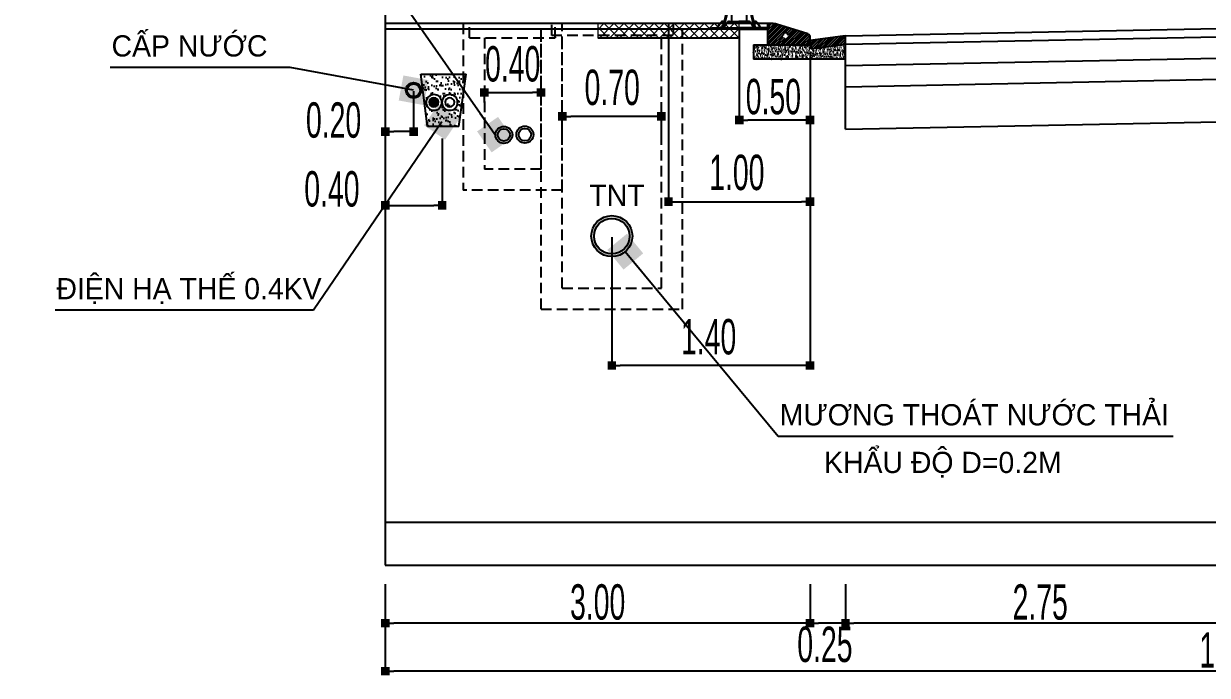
# Model space of a CAD drawing. Header units: millimetres. Extents: x 563079 to 571925, y 2063830 to 2067381.
# Drawn here: x 570848.9 to 570932.5, y 2066348.7 to 2066394.7 of the extents above; entities that cross this region are included whole.
import ezdxf

# ---------------------------------------------------------------- set-up
doc = ezdxf.new("R2010")
doc.units = ezdxf.units.MM
doc.header["$MEASUREMENT"] = 0
doc.linetypes.add('HIDDEN', pattern=[0.375, 0.25, -0.125])
for name, color, linetype in [('1 LONG DUONG', 6, 'Continuous'), ('BCXTN', 5, 'Continuous'), ('Cong ky thuat', 22, 'Continuous'), ('CONGDOC', 4, 'Continuous'), ('HATCH', 8, 'Continuous'), ('MATCATDUONG', 8, 'Continuous'), ('MC', 7, 'Continuous'), ('moi', 7, 'Continuous'), ('SO', 48, 'Continuous'), ('Text', 7, 'Continuous'), ('THAN', 1, 'Continuous'), ('TONGTHE', 1, 'Continuous'), ('Vat_lieu', 8, 'Continuous'), ('VE', 2, 'Continuous')]:
    doc.layers.add(name, color=color, linetype=linetype)
doc.styles.add('CHUKICHTHUOC', font='', dxfattribs={"width": 0.7})
doc.styles.add('KTEN', font='')
doc.styles.add('TIEUDE', font='', dxfattribs={"width": 0.8})
doc.styles.get('CHUKICHTHUOC').set_extended_font_data('.VnArial NarrowH')
doc.styles.get('KTEN').set_extended_font_data('.VnAvantH')
doc.styles.get('TIEUDE').set_extended_font_data('.VnAvantH')
doc.dimstyles.new('DIM3', dxfattribs={"dimscale": 1.2, "dimtxt": 1.2, "dimasz": 0.4, "dimexe": 0, "dimexo": 0, "dimgap": 0.3, "dimtad": 1, "dimzin": 0, "dimdsep": 46, "dimtxsty": 'TIEUDE', "dimblk1": 'BOXFILLED', "dimblk2": 'BOXFILLED', "dimsah": 1, "dimcen": 0.09, "dimdle": 0.8, "dimclrd": 9, "dimclre": 9, "dimclrt": 7, "dimadec": 1, "dimazin": 0, "dimtfac": 1, "dimtmove": 2, "dimatfit": 3, "dimldrblk": 'BOXFILLED', "dimfxl": 1, "dimtolj": 1, "dimtzin": 0, "dimarcsym": 0})
doc.dimstyles.new('TNDH', dxfattribs={"dimscale": 0, "dimtxt": 2.5, "dimasz": 0.6, "dimexe": 0.18, "dimexo": 0.0625, "dimgap": 0.2, "dimtad": 1, "dimlfac": 0.1, "dimzin": 0, "dimdsep": 46, "dimtxsty": 'CHUKICHTHUOC', "dimblk": 'BOXFILLED', "dimcen": 0.09, "dimclrd": 8, "dimclre": 8, "dimclrt": 4, "dimadec": 0, "dimazin": 0, "dimtfac": 1, "dimtofl": 0, "dimtmove": 2, "dimatfit": 3, "dimfxl": 1, "dimtolj": 1, "dimtzin": 0, "dimarcsym": 2})

# ---------------------------------------------------------------- blocks, each defined once
blk = doc.blocks.new('_BoxFilled')
at = {"color": 0, "linetype": 'ByBlock', "lineweight": -2}
blk.add_line((-0.5, 0), (-1, 0), dxfattribs=at)
at = {"color": 0, "linetype": 'ByBlock'}
blk.add_solid([(-0.5, 0.5), (0.5, 0.5), (-0.5, -0.5), (0.5, -0.5)], dxfattribs=at)
blk = doc.blocks.new('*D251')
at = {"layer": 'CONGDOC', "color": 8, "linetype": 'Continuous', "lineweight": -2, "transparency": 16777216}
for p, q in [((570874.4205995791, 2066355.12250601), (570874.4205995791, 2066348.799020885)), ((570994.4205995791, 2066355.12250601), (570994.4205995791, 2066348.799020885)), ((570993.8205995791, 2066348.979020885), (570875.0205995791, 2066348.979020885))]:
    blk.add_line(p, q, dxfattribs=at)
at = {"layer": 'Defpoints', "color": 0, "linetype": 'Continuous', "transparency": 16777216}
for p in [(570874.4205995791, 2066355.18500601), (570994.4205995791, 2066355.18500601), (570874.4205995791, 2066348.979020885)]:
    blk.add_point(p, dxfattribs=at)
at = {"layer": 'CONGDOC', "color": 8, "linetype": 'Continuous', "lineweight": -2, "transparency": 16777216, "xscale": 0.6, "yscale": 0.6, "zscale": 0.6, "rotation": 180}
blk.add_blockref('_BoxFilled', (570874.4205995791, 2066348.979020885), dxfattribs=at)
at = {"layer": 'CONGDOC', "color": 8, "linetype": 'Continuous', "lineweight": -2, "transparency": 16777216, "xscale": 0.6, "yscale": 0.6, "zscale": 0.6}
blk.add_blockref('_BoxFilled', (570994.4205995791, 2066348.979020885), dxfattribs=at)
at = {"layer": 'CONGDOC', "color": 4, "linetype": 'Continuous', "transparency": 16777216, "insert": (570934.4205995791, 2066350.455453354), "char_height": 2.5, "attachment_point": 5, "style": 'CHUKICHTHUOC'}
blk.add_mtext('\\A1;12.00', dxfattribs=at)
blk = doc.blocks.new('*D255')
at = {"layer": 'Defpoints', "color": 0, "transparency": 16777216}
for p in [(570906.9205995791, 2066355.18500601), (570934.4205995791, 2066355.18500601), (570906.9205995791, 2066352.370251397)]:
    blk.add_point(p, dxfattribs=at)
at = {"layer": 'VE', "color": 8, "lineweight": -2, "transparency": 16777216}
for p, q in [((570906.9205995791, 2066355.12250601), (570906.9205995791, 2066352.190251397)), ((570934.4205995791, 2066355.12250601), (570934.4205995791, 2066352.190251397)), ((570933.8205995791, 2066352.370251397), (570907.5205995791, 2066352.370251397))]:
    blk.add_line(p, q, dxfattribs=at)
at = {"layer": 'VE', "color": 8, "lineweight": -2, "transparency": 16777216, "xscale": 0.6, "yscale": 0.6, "zscale": 0.6, "rotation": 180}
blk.add_blockref('_BoxFilled', (570906.9205995791, 2066352.370251397), dxfattribs=at)
at = {"layer": 'VE', "color": 8, "lineweight": -2, "transparency": 16777216, "xscale": 0.6, "yscale": 0.6, "zscale": 0.6}
blk.add_blockref('_BoxFilled', (570934.4205995791, 2066352.370251397), dxfattribs=at)
at = {"layer": 'VE', "color": 4, "lineweight": 0, "transparency": 16777216, "insert": (570920.6705995791, 2066353.846683866), "char_height": 2.5, "attachment_point": 5, "style": 'CHUKICHTHUOC'}
blk.add_mtext('\\A1;2.75', dxfattribs=at)
blk = doc.blocks.new('*D256')
at = {"layer": 'Defpoints', "color": 0, "transparency": 16777216}
for p in [(570904.4205995791, 2066355.18500601), (570906.9205995791, 2066355.18500601), (570904.4205995791, 2066352.370251397)]:
    blk.add_point(p, dxfattribs=at)
at = {"layer": 'VE', "color": 8, "lineweight": -2, "transparency": 16777216}
for p, q in [((570904.4205995791, 2066355.12250601), (570904.4205995791, 2066352.190251397)), ((570906.9205995791, 2066355.12250601), (570906.9205995791, 2066352.190251397)), ((570906.3205995791, 2066352.370251397), (570905.0205995791, 2066352.370251397))]:
    blk.add_line(p, q, dxfattribs=at)
at = {"layer": 'VE', "color": 8, "lineweight": -2, "transparency": 16777216, "xscale": 0.6, "yscale": 0.6, "zscale": 0.6, "rotation": 180}
blk.add_blockref('_BoxFilled', (570904.4205995791, 2066352.370251397), dxfattribs=at)
at = {"layer": 'VE', "color": 8, "lineweight": -2, "transparency": 16777216, "xscale": 0.6, "yscale": 0.6, "zscale": 0.6}
blk.add_blockref('_BoxFilled', (570906.9205995791, 2066352.370251397), dxfattribs=at)
at = {"layer": 'VE', "color": 4, "lineweight": 0, "transparency": 16777216, "insert": (570905.4683321447, 2066350.853441744), "char_height": 2.5, "attachment_point": 5, "style": 'CHUKICHTHUOC'}
blk.add_mtext('\\A1;0.25', dxfattribs=at)
blk = doc.blocks.new('*D257')
at = {"layer": 'Defpoints', "color": 0, "transparency": 16777216}
for p in [(570874.4205995791, 2066355.12250601), (570904.4205995791, 2066355.18500601), (570874.4205995791, 2066352.370251397)]:
    blk.add_point(p, dxfattribs=at)
at = {"layer": 'VE', "color": 8, "lineweight": -2, "transparency": 16777216}
for p, q in [((570874.4205995791, 2066355.06000601), (570874.4205995791, 2066352.190251397)), ((570904.4205995791, 2066355.12250601), (570904.4205995791, 2066352.190251397)), ((570903.8205995791, 2066352.370251397), (570875.0205995791, 2066352.370251397))]:
    blk.add_line(p, q, dxfattribs=at)
at = {"layer": 'VE', "color": 8, "lineweight": -2, "transparency": 16777216, "xscale": 0.6, "yscale": 0.6, "zscale": 0.6, "rotation": 180}
blk.add_blockref('_BoxFilled', (570874.4205995791, 2066352.370251397), dxfattribs=at)
at = {"layer": 'VE', "color": 8, "lineweight": -2, "transparency": 16777216, "xscale": 0.6, "yscale": 0.6, "zscale": 0.6}
blk.add_blockref('_BoxFilled', (570904.4205995791, 2066352.370251397), dxfattribs=at)
at = {"layer": 'VE', "color": 4, "lineweight": 0, "transparency": 16777216, "insert": (570889.4205995791, 2066353.847536527), "char_height": 2.5, "attachment_point": 5, "style": 'CHUKICHTHUOC'}
blk.add_mtext('\\A1;3.00', dxfattribs=at)
blk = doc.blocks.new('1')
at = {"color": 3}
for p, q in [((562778.303035379, 2115783.89373937), (562771.0038094904, 2115782.505669413)), ((562778.303035379, 2115783.89373937), (562778.5534891019, 2115783.356639627)), ((562778.7525146186, 2115783.409968354), (562778.7354753211, 2115783.405402688)), ((562771.0038094904, 2115781.894289877), (562771.0038094904, 2115782.505669413)), ((562774.0391366708, 2115782.596666339), (562773.9725814853, 2115783.070231091)), ((562773.4543271897, 2115781.758996229), (562773.1334404413, 2115781.818995138))]:
    blk.add_line(p, q, dxfattribs=at)
at = {"layer": 'THAN', "color": 3}
blk.add_line((562770.9747460835, 2115781.775565354), (562774.0391366708, 2115782.596666339), dxfattribs=at)
at = {"layer": 'TONGTHE', "color": 3}
for p, q in [((562774.2341620196, 2115782.199279421), (562778.7354753211, 2115783.405402688)), ((562774.2919937891, 2115781.983448318), (562778.7933070906, 2115783.189571585)), ((562778.7933070906, 2115783.189571585), (562778.7354753211, 2115783.405402688)), ((562774.0241113132, 2115782.703577313), (562770.9470118318, 2115781.879070991)), ((562770.9747460835, 2115781.775565354), (562770.9470118318, 2115781.879070991)), ((562771.1425723352, 2115781.285543635), (562771.0088246786, 2115781.784696686)), ((562771.1425723352, 2115781.285543635), (562773.1334404413, 2115781.818995138)), ((562773.3964954201, 2115781.974827332), (562774.2332896575, 2115782.199045673)), ((562773.4543271897, 2115781.758996229), (562773.3964954201, 2115781.974827332)), ((562773.4543271897, 2115781.758996229), (562774.2911214271, 2115781.98321457)), ((562773.9541465847, 2115781.892922433), (562773.8963148152, 2115782.108753536))]:
    blk.add_line(p, q, dxfattribs=at)
blk = doc.blocks.new('DEN3')
at = {"layer": 'MATCATDUONG', "color": 222}
for p, q in [((10943.01960278567, 5254.758986773305, 1.582157676526741), (10942.1065223425, 5251.092320106544, 1.582157676526741)), ((10943.15709577091, 5254.758986773305, 1.582157676526741), (10942.24401532773, 5251.092320106544, 1.582157676526741)), ((10943.35154021536, 5254.758986773305, 1.582157676526741), (10943.35154021536, 5251.981208995454, 1.582157676526741)), ((10945.49228566598, 5254.758986773305, 1.582157676526741), (10945.49228566598, 5251.981208995454, 1.582157676526741)), ((10945.68673011043, 5254.758986773305, 1.582157676526741), (10946.59981055361, 5251.092320106544, 1.582157676526741)), ((10945.82422309566, 5254.758986773305, 1.582157676526741), (10946.73730353885, 5251.092320106544, 1.582157676526741)), ((10942.16824522573, 5251.981208995454, 1.582157676526741), (10942.32787517721, 5251.981208995454, 1.582157676526741)), ((10943.08002069663, 5251.981208995454, 1.582157676526741), (10944.42191294067, 5251.981208995454, 1.582157676526741)), ((10943.1373467975, 5251.981208995454, 1.582157676526741), (10944.32932034808, 5251.981208995454, 1.582157676526741)), ((10945.76380518471, 5251.981208995454, 1.582157676526741), (10944.42191294067, 5251.981208995454, 1.582157676526741)), ((10945.70647908383, 5251.981208995454, 1.582157676526741), (10944.51450553327, 5251.981208995454, 1.582157676526741)), ((10946.67558065561, 5251.981208995454, 1.582157676526741), (10946.51595070414, 5251.981208995454, 1.582157676526741)), ((10940.53302405168, 5250.870097884315, 1.582157676526741), (10940.53302405168, 5251.092320106544, 1.582157676526741)), ((10940.53302405168, 5251.092320106544, 1.582157676526741), (10941.24319124247, 5251.092320106544, 1.582157676526741)), ((10940.53302405168, 5251.092320106544, 1.582157676526741), (10944.42191294067, 5251.092320106544, 1.582157676526741)), ((10944.42191294067, 5250.870097884315, 1.582157676526741), (10940.53302405168, 5250.870097884315, 1.582157676526741)), ((10941.43163531004, 5251.196764786546, 1.582157676526741), (10941.7913570906, 5251.772319635455, 1.582157676526741)), ((10941.44479952259, 5251.092320106544, 1.582157676526741), (10942.15496671338, 5251.092320106544, 1.582157676526741)), ((10941.44479952258, 5251.092320106544, 1.582157676526741), (10942.15496671337, 5251.092320106544, 1.582157676526741)), ((10942.34341078094, 5251.196764786546, 1.582157676526741), (10942.70313256151, 5251.772319635455, 1.582157676526741)), ((10942.34341078094, 5251.196764786546, 1.582157676526741), (10942.70313256151, 5251.772319635455, 1.582157676526741)), ((10948.31080182965, 5251.092320106544, 1.582157676526741), (10944.42191294067, 5251.092320106544, 1.582157676526741)), ((10944.42191294067, 5250.870097884315, 1.582157676526741), (10948.31080182965, 5250.870097884315, 1.582157676526741)), ((10946.5004151004, 5251.196764786546, 1.582157676526741), (10946.14069331984, 5251.772319635455, 1.582157676526741)), ((10947.39902635875, 5251.092320106544, 1.582157676526741), (10946.68885916796, 5251.092320106544, 1.582157676526741)), ((10947.4121905713, 5251.196764786546, 1.582157676526741), (10947.05246879073, 5251.772319635455, 1.582157676526741)), ((10948.31080182965, 5251.092320106544, 1.582157676526741), (10947.60063463886, 5251.092320106544, 1.582157676526741)), ((10948.31080182965, 5250.870097884315, 1.582157676526741), (10948.31080182965, 5251.092320106544, 1.582157676526741))]:
    blk.add_line(p, q, dxfattribs=at)
at = {"layer": 'MATCATDUONG', "color": 222, "elevation": 1.582157676526741}
for points in [[(10945.71786996488, 5254.758986773309), (10945.14758256752, 5329.777159760873, -0.3378379222600126), (10960.65240411034, 5350.567903076679), (10973.24142561529, 5353.471515564575), (10972.95978742855, 5354.523353591766), (10959.33640508981, 5351.476505437102, 0.326637929239177), (10943.70179797393, 5330.860669951333), (10943.12597409375, 5254.758986773309)], [(10943.88719980706, 5268.370097884761, -0.4142135623731084), (10943.49831091816, 5268.758986773661), (10943.49831091816, 5274.786764551595, -0.4142135623731084), (10943.88719980706, 5275.17565344049), (10944.95664425153, 5275.17565344049, -0.4142135623731083), (10945.34553314043, 5274.786764551595), (10945.34553314043, 5268.758986773661, -0.4142135623731084), (10944.95664425153, 5268.370097884761), (10943.88719980706, 5268.370097884761), (10944.95664425153, 5268.370097884761)]]:
    blk.add_lwpolyline(points, format="xyb", dxfattribs=at)
for points in [[(10943.01960278567, 5254.758986773305), (10943.15709577091, 5254.758986773305), (10943.35154021536, 5254.758986773305)], [(10945.82422309566, 5254.758986773305), (10945.68673011043, 5254.758986773305), (10945.49228566598, 5254.758986773305)]]:
    blk.add_lwpolyline(points, dxfattribs=at)
at = {"layer": 'MATCATDUONG', "color": 222}
for centre, radius, start, end in [((10942.16824522573, 5251.536764551001, 1.582157676526741), 0.4444444444538423, 89.99999999978563, 147.9946167919752), ((10943.08002069663, 5251.536764551001, 1.582157676526741), 0.4444444444565763, 90, 147.9946167918217), ((10943.08002069663, 5251.536764551001, 1.582157676526741), 0.4444444444565763, 90, 147.9946167918217), ((10945.76380518471, 5251.536764551001, 1.582157676526741), 0.4444444444565763, 32.00538320817819, 90), ((10946.67558065562, 5251.536764551001, 1.582157676526741), 0.4444444444538423, 32.00538320802478, 90.0000000002144), ((10941.24319124247, 5251.314542328776, 1.582157676526741), 0.2222222222310944, 270, 327.9946167917347), ((10942.15496671337, 5251.314542328776, 1.582157676526741), 0.2222222222310944, 270, 327.9946167917347), ((10942.15496671337, 5251.314542328771, 1.582157676526741), 0.2222222222251491, 295.1024913720732, 327.9946167930263), ((10946.68885916797, 5251.314542328771, 1.582157676526741), 0.2222222222251491, 212.0053832069737, 244.8975086279267), ((10947.60063463886, 5251.314542328776, 1.582157676526741), 0.2222222222310944, 212.0053832082653, 270)]:
    blk.add_arc(centre, radius, start, end, dxfattribs=at)
at = {"layer": 'Text', "linetype": 'ByBlock', "xscale": 2.29229237139225, "yscale": 2.29229237139225, "zscale": 2.29229237139225}
blk.add_blockref('1', (-1279064.586610213, -4844636.706503406, 1.582157676526741), dxfattribs=at)
blk = doc.blocks.new('*D215')
at = {"layer": 'CONGDOC', "color": 8, "linetype": 'Continuous', "lineweight": -2, "transparency": 16777216}
for p, q in [((570899.4205995791, 2066394.276566567), (570899.4205995791, 2066387.746491975)), ((570904.4205995791, 2066392.764561773), (570904.4205995791, 2066387.746491975)), ((570903.8205995791, 2066387.926491975), (570900.0205995791, 2066387.926491975))]:
    blk.add_line(p, q, dxfattribs=at)
at = {"layer": 'Defpoints', "color": 0, "linetype": 'Continuous', "transparency": 16777216}
for p in [(570899.4205995791, 2066394.339066567), (570904.4205995791, 2066392.827061773), (570899.4205995791, 2066387.926491975)]:
    blk.add_point(p, dxfattribs=at)
at = {"layer": 'CONGDOC', "color": 8, "linetype": 'Continuous', "lineweight": -2, "transparency": 16777216, "xscale": 0.6, "yscale": 0.6, "zscale": 0.6, "rotation": 180}
blk.add_blockref('_BoxFilled', (570899.4205995791, 2066387.926491975), dxfattribs=at)
at = {"layer": 'CONGDOC', "color": 8, "linetype": 'Continuous', "lineweight": -2, "transparency": 16777216, "xscale": 0.6, "yscale": 0.6, "zscale": 0.6}
blk.add_blockref('_BoxFilled', (570904.4205995791, 2066387.926491975), dxfattribs=at)
at = {"layer": 'CONGDOC', "color": 4, "linetype": 'Continuous', "transparency": 16777216, "insert": (570901.8288649408, 2066389.566683194), "char_height": 2.5, "attachment_point": 5, "style": 'CHUKICHTHUOC'}
blk.add_mtext('\\A1;0.50', dxfattribs=at)
blk = doc.blocks.new('fasfsfsdf')
at = {"lineweight": 0}
h = blk.add_hatch(dxfattribs=at)
h.set_pattern_fill('ANSI37', color=8, scale=4)
h.set_pattern_definition([(135, (1176635.725922056, -2442.71250818274), (0.3535533905932737, 0.3535533905932738), []), (45.00000000000001, (1176635.725922056, -2442.71250818274), (0.3535533905932738, -0.3535533905932737), [])])
h.paths.add_polyline_path([(596089.2898758128, 2065606.878292096), (596089.2898758127, 2065605.871845815), (596099.289875813, 2065605.871845815), (596099.2898758128, 2065606.878292096)])
blk.add_lwpolyline([(596099.2898758128, 2065606.878292096), (596089.2898758128, 2065606.878292096), (596089.2898758128, 2065605.871845815), (596099.2898758128, 2065605.871845815)], close=True, dxfattribs=at)
at = {"layer": 'BCXTN', "color": 4, "linetype": 'Continuous'}
blk.add_line((596089.2898758128, 2065605.871845815), (596099.1907849037, 2065605.871845815), dxfattribs=at)
blk = doc.blocks.new('*D216')
at = {"layer": 'CONGDOC', "color": 8, "linetype": 'Continuous', "lineweight": -2, "transparency": 16777216}
for p, q in [((570894.4205995791, 2066394.676566566), (570894.4205995791, 2066381.975562922)), ((570904.4205995791, 2066391.709749211), (570904.4205995791, 2066381.975562922)), ((570895.0205995791, 2066382.155562922), (570903.8205995791, 2066382.155562922))]:
    blk.add_line(p, q, dxfattribs=at)
at = {"layer": 'Defpoints', "color": 0, "linetype": 'Continuous', "transparency": 16777216}
for p in [(570894.4205995791, 2066394.739066566), (570904.4205995791, 2066391.772249211), (570904.4205995791, 2066382.155562922)]:
    blk.add_point(p, dxfattribs=at)
at = {"layer": 'CONGDOC', "color": 8, "linetype": 'Continuous', "lineweight": -2, "transparency": 16777216, "xscale": 0.6, "yscale": 0.6, "zscale": 0.6, "rotation": 180}
blk.add_blockref('_BoxFilled', (570894.4205995791, 2066382.155562922), dxfattribs=at)
at = {"layer": 'CONGDOC', "color": 8, "linetype": 'Continuous', "lineweight": -2, "transparency": 16777216, "xscale": 0.6, "yscale": 0.6, "zscale": 0.6}
blk.add_blockref('_BoxFilled', (570904.4205995791, 2066382.155562922), dxfattribs=at)
at = {"layer": 'CONGDOC', "color": 4, "linetype": 'Continuous', "transparency": 16777216, "insert": (570899.2484549251, 2066384.209334334), "char_height": 2.5, "attachment_point": 5, "style": 'CHUKICHTHUOC'}
blk.add_mtext('\\A1;1.00', dxfattribs=at)
blk = doc.blocks.new('fsdfsdf')
at = {"layer": 'SO'}
h = blk.add_hatch(color=4, dxfattribs=at)
h.paths.add_polyline_path([(596198.0800484754, 2065686.308601205, 0.9999999999919713), (596200.9800484754, 2065686.308601205, 1)])
h.paths.add_polyline_path([(596200.7800484754, 2065686.308601205, 1), (596198.2800484754, 2065686.308601205, 1)], flags=17)
at = {"layer": 'SO', "color": 4}
for radius in [1.45, 1.25]:
    blk.add_circle((596199.5300484754, 2065686.308601205), radius, dxfattribs=at)
blk = doc.blocks.new('*D217')
at = {"layer": 'CONGDOC', "color": 8, "linetype": 'Continuous', "lineweight": -2, "transparency": 16777216}
for p, q in [((570886.920599579, 2066386.20175978), (570886.920599579, 2066388.36610739)), ((570893.320599579, 2066388.18610739), (570887.520599579, 2066388.18610739)), ((570893.920599579, 2066386.20175978), (570893.920599579, 2066388.36610739))]:
    blk.add_line(p, q, dxfattribs=at)
at = {"layer": 'Defpoints', "color": 0, "linetype": 'Continuous', "transparency": 16777216}
for p in [(570886.920599579, 2066388.18610739), (570886.920599579, 2066386.13925978), (570893.920599579, 2066386.13925978)]:
    blk.add_point(p, dxfattribs=at)
at = {"layer": 'CONGDOC', "color": 8, "linetype": 'Continuous', "lineweight": -2, "transparency": 16777216, "xscale": 0.6, "yscale": 0.6, "zscale": 0.6, "rotation": 180}
blk.add_blockref('_BoxFilled', (570886.920599579, 2066388.18610739), dxfattribs=at)
at = {"layer": 'CONGDOC', "color": 8, "linetype": 'Continuous', "lineweight": -2, "transparency": 16777216, "xscale": 0.6, "yscale": 0.6, "zscale": 0.6}
blk.add_blockref('_BoxFilled', (570893.920599579, 2066388.18610739), dxfattribs=at)
at = {"layer": 'CONGDOC', "color": 4, "linetype": 'Continuous', "transparency": 16777216, "insert": (570890.4466232101, 2066390.220156916), "char_height": 2.5, "attachment_point": 5, "style": 'CHUKICHTHUOC'}
blk.add_mtext('\\A1;0.70', dxfattribs=at)
blk = doc.blocks.new('*D218')
at = {"layer": 'CONGDOC', "color": 8, "linetype": 'Continuous', "lineweight": -2, "transparency": 16777216}
for p, q in [((570904.4205995791, 2066391.019483366), (570904.4205995791, 2066370.401159598)), ((570890.4205995791, 2066379.658813171), (570890.4205995791, 2066370.401159598)), ((570903.8205995791, 2066370.581159598), (570891.0205995791, 2066370.581159598))]:
    blk.add_line(p, q, dxfattribs=at)
at = {"layer": 'Defpoints', "color": 0, "linetype": 'Continuous', "transparency": 16777216}
for p in [(570904.4205995791, 2066391.081983366), (570890.4205995791, 2066379.721313171), (570890.4205995791, 2066370.581159598)]:
    blk.add_point(p, dxfattribs=at)
at = {"layer": 'CONGDOC', "color": 8, "linetype": 'Continuous', "lineweight": -2, "transparency": 16777216, "xscale": 0.6, "yscale": 0.6, "zscale": 0.6, "rotation": 180}
blk.add_blockref('_BoxFilled', (570890.4205995791, 2066370.581159598), dxfattribs=at)
at = {"layer": 'CONGDOC', "color": 8, "linetype": 'Continuous', "lineweight": -2, "transparency": 16777216, "xscale": 0.6, "yscale": 0.6, "zscale": 0.6}
blk.add_blockref('_BoxFilled', (570904.4205995791, 2066370.581159598), dxfattribs=at)
at = {"layer": 'CONGDOC', "color": 4, "linetype": 'Continuous', "transparency": 16777216, "insert": (570897.2577732514, 2066372.596317459), "char_height": 2.5, "attachment_point": 5, "style": 'CHUKICHTHUOC'}
blk.add_mtext('\\A1;1.40', dxfattribs=at)
blk = doc.blocks.new('fsfsdf')
at = {"layer": 'SO'}
h = blk.add_hatch(color=4, dxfattribs=at)
h.paths.add_polyline_path([(596225.5046458861, 2065685.042733036, 0.9999999999902986), (596227.9046458862, 2065685.042733036, 1)])
h.paths.add_polyline_path([(596227.7046458861, 2065685.042733036, 1), (596225.7046458861, 2065685.042733036, 1)], flags=17)
at = {"layer": 'SO', "color": 4}
for radius in [1.2, 1]:
    blk.add_circle((596226.7046458861, 2065685.042733036), radius, dxfattribs=at)
blk = doc.blocks.new('*D219')
at = {"layer": 'CONGDOC', "color": 8, "linetype": 'Continuous', "lineweight": -2, "transparency": 16777216}
for p, q in [((570874.4205995791, 2066389.939940271), (570874.4205995791, 2066386.929658474)), ((570876.4206047849, 2066389.967194363), (570876.4206047849, 2066386.929658474)), ((570875.8206047849, 2066387.109658474), (570875.0205995791, 2066387.109658474))]:
    blk.add_line(p, q, dxfattribs=at)
at = {"layer": 'Defpoints', "color": 0, "linetype": 'Continuous', "transparency": 16777216}
for p in [(570874.4205995791, 2066390.002440271), (570876.4206047849, 2066390.029694363), (570874.4205995791, 2066387.109658474)]:
    blk.add_point(p, dxfattribs=at)
at = {"layer": 'CONGDOC', "color": 8, "linetype": 'Continuous', "lineweight": -2, "transparency": 16777216, "xscale": 0.6, "yscale": 0.6, "zscale": 0.6, "rotation": 180}
blk.add_blockref('_BoxFilled', (570874.4205995791, 2066387.109658474), dxfattribs=at)
at = {"layer": 'CONGDOC', "color": 8, "linetype": 'Continuous', "lineweight": -2, "transparency": 16777216, "xscale": 0.6, "yscale": 0.6, "zscale": 0.6}
blk.add_blockref('_BoxFilled', (570876.4206047849, 2066387.109658474), dxfattribs=at)
at = {"layer": 'CONGDOC', "color": 4, "linetype": 'Continuous', "transparency": 16777216, "insert": (570870.7700150446, 2066387.910209764), "char_height": 2.5, "attachment_point": 5, "style": 'CHUKICHTHUOC'}
blk.add_mtext('\\A1;0.20', dxfattribs=at)
blk = doc.blocks.new('fsdfsf')
at = {"layer": '1 LONG DUONG', "linetype": 'ByBlock'}
h = blk.add_hatch(color=256, dxfattribs=at)
edge = h.paths.add_edge_path()
edge.add_ellipse((595935.353248182, 2065425.114035294), major_axis=(0.2325915669207461, 0.2325915669207462), ratio=0.9999999994994858, start_angle=0, end_angle=360, ccw=False)
h = blk.add_hatch(color=256, dxfattribs=at)
edge = h.paths.add_edge_path()
edge.add_ellipse((595936.4658136091, 2065425.114035294), major_axis=(0.2325915670371614, 0.2325915670371614), ratio=0.9999999992492293, start_angle=1.433858187738224e-08, end_angle=360.00000001433864, ccw=False)
at = {"layer": 'SO'}
h = blk.add_hatch(dxfattribs=at)
h.set_pattern_fill('AR-SAND', color=4, scale=0.3, style=0)
h.set_pattern_definition([(37.50000000000001, (0, 0), (-0.01889800743288245, 0.5780471307039475), [0, -0.456, 0, -0.51, 0, -0.4875]), (7.499999999999999, (0, 0), (0.5309330115803181, 0.8466438195689221), [0, -0.246, 0, -0.411, 0, -0.1575]), (327.5, (-0.369, 0), (0.9342425585254485, 0.001697716061089349), [0, -0.15, 0, -0.54, 0, -0.705]), (317.5, (-0.369, 0), (0.9018379813716879, 0.2633026694802748), [0, -0.075, 0, -0.354, 0, -0.405])])
h.paths.add_polyline_path([(595934.423376583, 2065427.104988621), (595934.9076593707, 2065423.408358973), (595935.8365787828, 2065423.406331688), (595937.103022571, 2065423.406331689), (595937.6237860352, 2065427.093249403)])
edge = h.paths.add_edge_path(flags=16)
edge.add_ellipse((595936.4719209494, 2065425.106468495), major_axis=(-0.3933512884541415, 0.3933512884541415), ratio=1, start_angle=-314.9873937678011, end_angle=44.98739376780122, ccw=False)
edge.add_ellipse((595935.3593555224, 2065425.106468495), major_axis=(-0.3933512885123491, 0.393351288512349), ratio=0.9999999998520214, start_angle=-134.98741305443332, end_angle=224.9874130459548, ccw=False)
edge = h.paths.add_edge_path(flags=0)
edge.add_ellipse((595936.4658136091, 2065425.114035294), major_axis=(0.2325915670371614, 0.2325915670371614), ratio=0.999999999249229, start_angle=0, end_angle=360, ccw=False)
edge = h.paths.add_edge_path(flags=0)
edge.add_ellipse((595935.353248182, 2065425.114035294), major_axis=(0.2325915669207461, 0.2325915669207462), ratio=0.9999999994994858, start_angle=0, end_angle=360, ccw=False)
at = {"layer": '1 LONG DUONG', "color": 6, "linetype": 'ByBlock'}
blk.add_line((595934.4233765831, 2065427.104988621), (595937.6237860352, 2065427.093249403), dxfattribs=at)
at = {"layer": '1 LONG DUONG', "linetype": 'ByBlock'}
for p, q in [((595934.9076593706, 2065423.408358974), (595934.423376583, 2065427.104988621)), ((595937.1024234584, 2065423.403569093), (595934.9076593706, 2065423.408358974)), ((595937.1030225711, 2065423.406331689), (595937.1024234584, 2065423.403569093))]:
    blk.add_line(p, q, dxfattribs=at)
for points in [[(595937.1030225711, 2065423.406331688), (595937.6237860352, 2065427.093249403)], [(595937.1030225711, 2065423.406331688), (595935.4355033565, 2065423.406331688)]]:
    blk.add_lwpolyline(points, dxfattribs=at)
at = {"layer": '1 LONG DUONG', "linetype": 'ByBlock', "extrusion": (0, 0, -1)}
blk.add_ellipse((595935.3593555224, 2065425.106468495), major_axis=(-0.3933512885123491, 0.393351288512349), ratio=0.9999999998520214, dxfattribs=at)
for centre, major_axis, ratio, start_param, end_param in [((595935.353248182, 2065425.114035294), (0.2325915669207461, 0.2325915669207462), 0.9999999994994858, 1.570796327045153, 7.853981634224739), ((595936.4719209494, 2065425.106468495), (-0.3933512884541415, 0.3933512884541415), 1, 3.141592653737772, 9.424777960917359), ((595936.4658136091, 2065425.114035294), (0.2325915670371614, 0.2325915670371614), 0.999999999249229, 1.570796326794897, 7.853981633974483)]:
    blk.add_ellipse(centre, major_axis=major_axis, ratio=ratio, start_param=start_param, end_param=end_param, dxfattribs=at)
blk = doc.blocks.new('*D220')
at = {"layer": 'CONGDOC', "color": 8, "linetype": 'Continuous', "lineweight": -2, "transparency": 16777216}
for p, q in [((570874.4205995791, 2066394.276566567), (570874.4205995791, 2066381.718270614)), ((570878.4445837532, 2066386.624321555), (570878.4445837532, 2066381.718270614)), ((570875.0205995791, 2066381.898270614), (570877.8445837533, 2066381.898270614))]:
    blk.add_line(p, q, dxfattribs=at)
at = {"layer": 'Defpoints', "color": 0, "linetype": 'Continuous', "transparency": 16777216}
for p in [(570874.4205995791, 2066394.339066567), (570878.4445837532, 2066386.686821555), (570878.4445837532, 2066381.898270614)]:
    blk.add_point(p, dxfattribs=at)
at = {"layer": 'CONGDOC', "color": 8, "linetype": 'Continuous', "lineweight": -2, "transparency": 16777216, "xscale": 0.6, "yscale": 0.6, "zscale": 0.6, "rotation": 180}
blk.add_blockref('_BoxFilled', (570874.4205995791, 2066381.898270614), dxfattribs=at)
at = {"layer": 'CONGDOC', "color": 8, "linetype": 'Continuous', "lineweight": -2, "transparency": 16777216, "xscale": 0.6, "yscale": 0.6, "zscale": 0.6}
blk.add_blockref('_BoxFilled', (570878.4445837532, 2066381.898270614), dxfattribs=at)
at = {"layer": 'CONGDOC', "color": 4, "linetype": 'Continuous', "transparency": 16777216, "insert": (570870.6523970079, 2066383.045394439), "char_height": 2.5, "attachment_point": 5, "style": 'CHUKICHTHUOC'}
blk.add_mtext('\\A1;0.40', dxfattribs=at)
blk = doc.blocks.new('fasdfasdf')
at = {"layer": 'HATCH', "color": 4}
for radius in [75, 55]:
    blk.add_circle((398245.7086191466, 417225.4135536007), radius, dxfattribs=at)
blk = doc.blocks.new('*D61')
at = {"layer": 'CONGDOC', "color": 8, "linetype": 'Continuous', "lineweight": -2, "transparency": 16777216}
for p, q in [((595893.182252671, 2065089.074949715), (595893.182252671, 2065089.966712578)), ((595893.782252671, 2065089.786712578), (595896.5812899786, 2065089.786712578)), ((595897.1812899786, 2065089.074949715), (595897.1812899786, 2065089.966712578))]:
    blk.add_line(p, q, dxfattribs=at)
at = {"layer": 'Defpoints', "color": 0, "linetype": 'Continuous', "transparency": 16777216}
for p in [(595897.1812899786, 2065089.786712578), (595893.182252671, 2065089.012449715), (595897.1812899786, 2065089.012449715)]:
    blk.add_point(p, dxfattribs=at)
at = {"layer": 'CONGDOC', "color": 8, "linetype": 'Continuous', "lineweight": -2, "transparency": 16777216, "xscale": 0.6, "yscale": 0.6, "zscale": 0.6, "rotation": 180}
blk.add_blockref('_BoxFilled', (595893.182252671, 2065089.786712578), dxfattribs=at)
at = {"layer": 'CONGDOC', "color": 8, "linetype": 'Continuous', "lineweight": -2, "transparency": 16777216, "xscale": 0.6, "yscale": 0.6, "zscale": 0.6}
blk.add_blockref('_BoxFilled', (595897.1812899786, 2065089.786712578), dxfattribs=at)
at = {"layer": 'CONGDOC', "color": 4, "linetype": 'Continuous', "transparency": 16777216, "insert": (595895.1817713248, 2065091.79256559), "char_height": 2.5, "attachment_point": 5, "style": 'CHUKICHTHUOC'}
blk.add_mtext('\\A1;0.40', dxfattribs=at)
blk = doc.blocks.new('hjghjgjhjghjghj')
at = {"layer": 'SO', "color": 99, "linetype": 'HIDDEN', "ltscale": 3}
for p, q in [((595891.6822526691, 2065094.649622614), (595891.6822526691, 2065082.875276815)), ((595898.6812899804, 2065094.649622614), (595891.6822526691, 2065094.649622614)), ((595892.13225267, 2065093.649622613), (595892.13225267, 2065094.650687458)), ((595892.13225267, 2065093.649622613), (595892.13225267, 2065094.649622614)), ((595898.182252678, 2065093.649622613), (595898.182252678, 2065094.649622614)), ((595898.6812899804, 2065082.875276815), (595898.6812899804, 2065094.649622614)), ((595892.13225267, 2065093.649622613), (595898.182252678, 2065093.649622613)), ((595893.182252671, 2065093.649622613), (595893.182252671, 2065093.149622613)), ((595893.182252671, 2065093.649622613), (595893.1822526711, 2065084.375276817)), ((595897.1812899787, 2065084.375276817), (595897.1812899786, 2065093.649622613)), ((595898.182252678, 2065093.729622613), (595898.182252678, 2065093.649622613)), ((595897.1812899787, 2065084.375276817), (595893.1822526711, 2065084.375276817)), ((595898.6812899804, 2065082.875276815), (595891.6822526691, 2065082.875276815))]:
    blk.add_line(p, q, dxfattribs=at)
at = {"layer": 'HATCH', "color": 4, "xscale": 0.008000000001629815, "yscale": 0.008000000001629815, "zscale": 0.008000000001629815}
for p in [(592708.5939756273, 2061748.983783874), (592710.0782105344, 2061749.002888917)]:
    blk.add_blockref('fasdfasdf', p, dxfattribs=at)
at = {"layer": 'CONGDOC', "linetype": 'Continuous'}
dim = blk.add_linear_dim(base=(595897.1812899786, 2065089.786712578), p1=(595893.182252671, 2065089.012449715), p2=(595897.1812899786, 2065089.012449715), dimstyle='TNDH', override={"dimscale": 1}, dxfattribs=at)
dim.commit()
dim.dimension.update_dxf_attribs({"geometry": '*D61', "text_midpoint": (595895.1817713248, 2065091.79256559), "dimtype": 128})

msp = doc.modelspace()

# ---------------------------------------------------------------- hatches: boundary and pattern name
at = {"layer": 'Vat_lieu'}
h = msp.add_hatch(dxfattribs=at)
h.set_pattern_fill('AR-CONC', color=256, scale=0.04788132635253056, style=0)
h.set_pattern_definition([(49.99999999999999, (570902.6885995783, 2066600.125226697), (0.3434336888278233, -0.03004655454419685), [0.03591099476439791, -0.395020942408377]), (355, (570902.6885995783, 2066600.125226697), (-0.06643597886572895, 0.3601595703349656), [0.02872879581151833, -0.3160167539267016]), (100.4514, (570902.7172190521, 2066600.122722822), (0.2769979650384974, 0.3301127971375973), [0.03051964839162287, -0.3357161428417426]), (46.18420000000002, (570902.6885995783, 2066600.220989353), (0.511009169460614, -0.07925269942636895), [0.05386649214659683, -0.592531413612565]), (96.63559999999998, (570902.7311836716, 2066600.214384934), (0.4475289003391663, 0.4664205568241627), [0.04577947402387406, -0.5035741338219849]), (351.1842, (570902.6885995783, 2066600.220989353), (0.4475285362423421, 0.4664209063697594), [0.04309319371727751, -0.4740251308900526]), (21, (570902.7364809059, 2066600.197048689), (0.2858070136461102, -0.192779264996409), [0.03591099476439791, -0.395020942408377]), (326.0000000000001, (570902.7364809059, 2066600.197048689), (0.1165026081431155, 0.347211459614406), [0.02872879581151833, -0.3160167539267016]), (71.4514, (570902.7602981471, 2066600.180983736), (0.4023097388789139, 0.1544318797161301), [0.03051964839162305, -0.3357161428417452]), (37.50000000000001, (570902.6885995783, 2066600.125226697), (0.005822300008467484, 0.1593939925604863), [0, -0.3121862478184991, 0, -0.3208048865619548, 0, -0.317213787085515]), (7.500000000000001, (570902.6885995783, 2066600.125226697), (0.1259611837567677, 0.1888495589389954), [0, -0.1829066666666667, 0, -0.3050040488656196, 0, -0.1209003490401396]), (327.5, (570902.5818242219, 2066600.125226697), (0.2556012628067403, -0.01079957174353306), [0, -0.1197033158813264, 0, -0.3734743455497382, 0, -0.4955717277486912]), (317.5, (570902.5339428943, 2066600.125226697), (0.2792372729856494, 0.04793159328568006), [0, -0.1556143106457243, 0, -0.2480252705061082, 0, -0.3519277486910995])])
h.paths.add_polyline_path([(570900.4174745784, 2066392.239066566), (570900.4174745784, 2066393.239066566), (570901.4205995791, 2066393.239066566), (570904.4616144535, 2066393.239066566), (570904.5022909355, 2066392.943091313), (570906.9205995791, 2066393.275444394), (570906.9205995791, 2066392.239066566)])
at = {"layer": 'VE', "linetype": 'Continuous', "ltscale": 0.2}
h = msp.add_hatch(dxfattribs=at)
h.set_pattern_fill('ANSI31', color=9, style=0)
h.set_pattern_definition([(45, (570924.3469745789, 2066599.990504066), (-0.08838834764831843, 0.08838834764831845), [])])
h.paths.add_polyline_path([(570901.4205995791, 2066393.239066566), (570901.4205995791, 2066394.739066566), (570901.7974939544, 2066394.739066566, -0.0613213552369757), (570902.0400295791, 2066394.709209068), (570904.1933602665, 2066394.045876394, -0.2256444872977785), (570904.4205995791, 2066393.835941567), (570904.4205995791, 2066393.239066566)])
h.paths.add_polyline_path([(570902.8710105356, 2066393.915504067, 1), (570902.5110105362, 2066393.915504067, 1)], flags=16)
h = msp.add_hatch(dxfattribs=at)
h.set_pattern_fill('ANSI31', color=9, style=0)
h.set_pattern_definition([(45, (570902.6885995783, 2066600.125226697), (-0.08838834764831843, 0.08838834764831845), [])])
h.paths.add_polyline_path([(570904.5022909355, 2066392.943091313), (570904.4205995791, 2066393.537504064), (570906.8973193888, 2066393.877884714), (570906.9205995791, 2066393.708490508), (570906.9205995791, 2066393.275444394)])
h.paths.add_polyline_path([(570905.2232967142, 2066393.477821043), (570905.2232967142, 2066393.895624592), (570904.842498624, 2066393.895624592), (570904.842498624, 2066393.477821043)], flags=9)

# ---------------------------------------------------------------- linework, layer by layer
at = {"layer": 'Cong ky thuat', "color": 7}
for p, q in [((570906.9205995791, 2066393.877884714), (570934.4205995791, 2066394.427884715)), ((570906.9205995791, 2066387.277884713), (570906.9205995791, 2066393.877884714)), ((570906.9205995791, 2066393.277884713), (570934.4205995791, 2066393.827884717)), ((570906.9205995791, 2066391.777884713), (570934.4205995791, 2066392.327884717)), ((570906.9205995791, 2066390.277884713), (570934.4205995791, 2066390.827884717)), ((570906.9205995791, 2066387.277884713), (570934.4205995791, 2066387.827884717))]:
    msp.add_line(p, q, dxfattribs=at)
at = {"layer": 'MC'}
for points in [[(570994.4205995791, 2066359.476548477), (570874.4205995791, 2066359.476548477)], [(570874.4205995791, 2066356.476548477), (570994.4205995791, 2066356.476548477)]]:
    msp.add_lwpolyline(points, dxfattribs=at)
at = {"layer": 'moi', "color": 6, "linetype": 'Continuous'}
msp.add_line((570874.4205995791, 2066416.633102074), (570874.4205995791, 2066356.476548477), dxfattribs=at)
at = {"layer": 'moi', "linetype": 'Continuous'}
msp.add_line((570901.7974939544, 2066394.739066566), (570874.4205995791, 2066394.739066566), dxfattribs=at)
at = {"layer": 'moi', "color": 5, "linetype": 'Continuous'}
msp.add_line((570901.4205995791, 2066394.339066567), (570874.4205995791, 2066394.339066567), dxfattribs=at)
at = {"layer": 'SO', "color": 99, "linetype": 'HIDDEN', "ltscale": 3}
for p, q in [((570885.420599579, 2066374.555418862), (570885.420599579, 2066394.739066566)), ((570895.420599579, 2066374.555418862), (570895.420599579, 2066394.739066566)), ((570886.920599579, 2066376.055418862), (570886.920599579, 2066393.905191344)), ((570893.920599579, 2066376.055418862), (570893.920599579, 2066393.905191344)), ((570886.920599579, 2066376.055418862), (570893.920599579, 2066376.055418862)), ((570885.420599579, 2066374.555418862), (570895.420599579, 2066374.555418862))]:
    msp.add_line(p, q, dxfattribs=at)
msp.add_lwpolyline([(570894.7579407205, 2066394.739066566), (570894.7579407205, 2066393.905191344), (570886.1848174956, 2066393.905191344), (570886.1848174956, 2066394.739066566)], dxfattribs=at)
at = {"layer": 'VE', "color": 4, "linetype": 'Continuous', "ltscale": 0.2}
for p, q in [((570906.8973193888, 2066393.877884714), (570904.4205995791, 2066393.537504064)), ((570904.4205995791, 2066393.537504064), (570904.5022909355, 2066392.943091313)), ((570900.4174745784, 2066393.239066566), (570900.4174745784, 2066392.239066566)), ((570906.9205995791, 2066392.239066566), (570900.4205995791, 2066392.239066566))]:
    msp.add_line(p, q, dxfattribs=at)
for points in [[(570901.4205995791, 2066394.739066566), (570901.4205995791, 2066393.239066566)], [(570900.4174745784, 2066393.239066566), (570904.4205995791, 2066393.239066566)]]:
    msp.add_lwpolyline(points, dxfattribs=at)
msp.add_lwpolyline([(570904.4205995791, 2066393.239066566), (570904.4205995791, 2066393.835941567, 0.2256444872977786), (570904.1933602665, 2066394.045876394), (570902.0400295791, 2066394.709209068, 0.06132135523697569), (570901.7974939544, 2066394.739066566)], format="xyb", dxfattribs=at)
at = {"layer": 'VE', "color": 2, "linetype": 'Continuous'}
msp.add_lwpolyline([(570902.8710105356, 2066393.915504067, 1), (570902.5110105362, 2066393.915504067, 1)], format="xyb", dxfattribs=at)
at = {"layer": 'VE', "color": 9, "linetype": 'Continuous', "ltscale": 0.2}
msp.add_lwpolyline([(570906.9205995791, 2066393.275444394), (570904.5022909355, 2066392.943091313)], dxfattribs=at)

# ---------------------------------------------------------------- block references
at = {"layer": 'MATCATDUONG', "color": 30, "xscale": 0.4983398430049419, "yscale": 0.4983398430049419, "zscale": 0.4983398430049419}
msp.add_blockref('DEN3', (565445.3558215142, 2063777.621286348, -0.7884522081293999), dxfattribs=at)
at = {"layer": 'SO', "color": 4}
for name, p in [('fasfsfsdf', (-25199.86927623348, 787.8607744697947)), ('hjghjgjhjghjghj', (-25011.76069040177, 1300.089443951845)), ('fsdfsf', (-25057.4950386571, 964.0646068216302))]:
    msp.add_blockref(name, p, dxfattribs=at)
at = {"layer": 'SO', "color": 4, "xscale": 0.4550000000745058, "yscale": 0.4550000000745058, "zscale": 0.4550000000745058}
msp.add_blockref('fsfsdf', (299593.2699811893, 1126503.335337403), dxfattribs=at)
at = {"layer": 'SO', "color": 4, "extrusion": (0, 0, -1), "xscale": -1, "zscale": -1}
msp.add_blockref('fsdfsdf', (25309.10944889626, 693.4127119663171), dxfattribs=at)

# ---------------------------------------------------------------- texts
at = {"layer": 'MC', "style": 'KTEN'}
for s, p in [('cÊp n\xadíc ', (570855.0927685663, 2066392.416818989)), ('TNT', (570888.832697717, 2066381.86073836)), ('®iÖn h¹ thÕ 0.4kv', (570851.1976454376, 2066375.25984825)), ('m\xad¬ng tho¸t n\xadíc th¶i', (570902.2821534651, 2066366.346478767)), ('khÈu ®é D=0.2m', (570905.4080172664, 2066362.978640141))]:
    msp.add_text(s, height=1.5, dxfattribs=at).set_placement(p)

# ---------------------------------------------------------------- dimensions: what is measured, and where the dimension line sits
at = {"layer": 'CONGDOC', "linetype": 'Continuous'}
for base, p1, p2, picture, middle in [((570878.4445837532, 2066381.898270614), (570874.4205995791, 2066394.339066567), (570878.4445837532, 2066386.686821555), '*D220', (570870.6523970079, 2066383.045394439)), ((570904.4205995791, 2066382.155562922), (570894.4205995791, 2066394.739066566), (570904.4205995791, 2066391.772249211), '*D216', (570899.2484549251, 2066384.209334334)), ((570899.4205995791, 2066387.926491975), (570904.4205995791, 2066392.827061773), (570899.4205995791, 2066394.339066567), '*D215', (570901.8288649408, 2066389.566683194)), ((570874.4205995791, 2066387.109658474), (570876.4206047849, 2066390.029694363), (570874.4205995791, 2066390.002440271), '*D219', (570870.7700150446, 2066387.910209764))]:
    dim = msp.add_linear_dim(base=base, p1=p1, p2=p2, dimstyle='TNDH', override={"dimscale": 1}, dxfattribs=at)
    dim.commit()
    dim.dimension.update_dxf_attribs({"geometry": picture, "text_midpoint": middle, "dimtype": 160})
for base, p1, p2, picture, middle in [((570886.920599579, 2066388.18610739), (570893.920599579, 2066386.13925978), (570886.920599579, 2066386.13925978), '*D217', (570890.4466232101, 2066390.220156916)), ((570890.4205995791, 2066370.581159598), (570904.4205995791, 2066391.081983366), (570890.4205995791, 2066379.721313171), '*D218', (570897.2577732514, 2066372.596317459))]:
    dim = msp.add_linear_dim(base=base, p1=p1, p2=p2, angle=180, dimstyle='TNDH', override={"dimscale": 1}, dxfattribs=at)
    dim.commit()
    dim.dimension.update_dxf_attribs({"geometry": picture, "text_midpoint": middle, "dimtype": 160})
dim = msp.add_linear_dim(base=(570874.4205995791, 2066348.979020885), p1=(570994.4205995791, 2066355.18500601), p2=(570874.4205995791, 2066355.18500601), angle=180, dimstyle='TNDH', override={"dimscale": 1}, dxfattribs=at)
dim.commit()
dim.dimension.update_dxf_attribs({"geometry": '*D251', "text_midpoint": (570934.4205995791, 2066350.455453354)})
at = {"layer": 'VE', "lineweight": 0}
for base, p1, p2, picture, middle in [((570874.4205995791, 2066352.370251397), (570904.4205995791, 2066355.18500601), (570874.4205995791, 2066355.12250601), '*D257', (570889.4205995791, 2066353.847536527)), ((570906.9205995791, 2066352.370251397), (570934.4205995791, 2066355.18500601), (570906.9205995791, 2066355.18500601), '*D255', (570920.6705995791, 2066353.846683866))]:
    dim = msp.add_linear_dim(base=base, p1=p1, p2=p2, angle=180, dimstyle='TNDH', override={"dimscale": 1}, dxfattribs=at)
    dim.commit()
    dim.dimension.update_dxf_attribs({"geometry": picture, "text_midpoint": middle})
dim = msp.add_linear_dim(base=(570904.4205995791, 2066352.370251397), p1=(570906.9205995791, 2066355.18500601), p2=(570904.4205995791, 2066355.18500601), angle=180, dimstyle='TNDH', override={"dimscale": 1}, dxfattribs=at)
dim.commit()
dim.dimension.update_dxf_attribs({"geometry": '*D256', "text_midpoint": (570905.4683321447, 2066350.853441744), "dimtype": 160})

# ---------------------------------------------------------------- leaders
at = {"layer": 'MC', "color": 9}
for points in [[(570882.1589721116, 2066386.895654121), (570869.0914953671, 2066405.701452926), (570848.8849305193, 2066405.701452926)], [(570876.4206047849, 2066390.029694363), (570867.7051046347, 2066391.645271418), (570855.0025851064, 2066391.645271418)], [(570878.4108576935, 2066387.793448877), (570869.3612805185, 2066374.488300679), (570851.1074619776, 2066374.488300679)], [(570891.3683224504, 2066378.623897407), (570902.1591661039, 2066365.574931197), (570930.0547363521, 2066365.574931197)]]:
    msp.add_leader(points, dimstyle='DIM3', override={"dimasz": 1.5, "dimgap": 0.3, "dimtad": 0}, dxfattribs=at)

doc.saveas('drawing.dxf')
